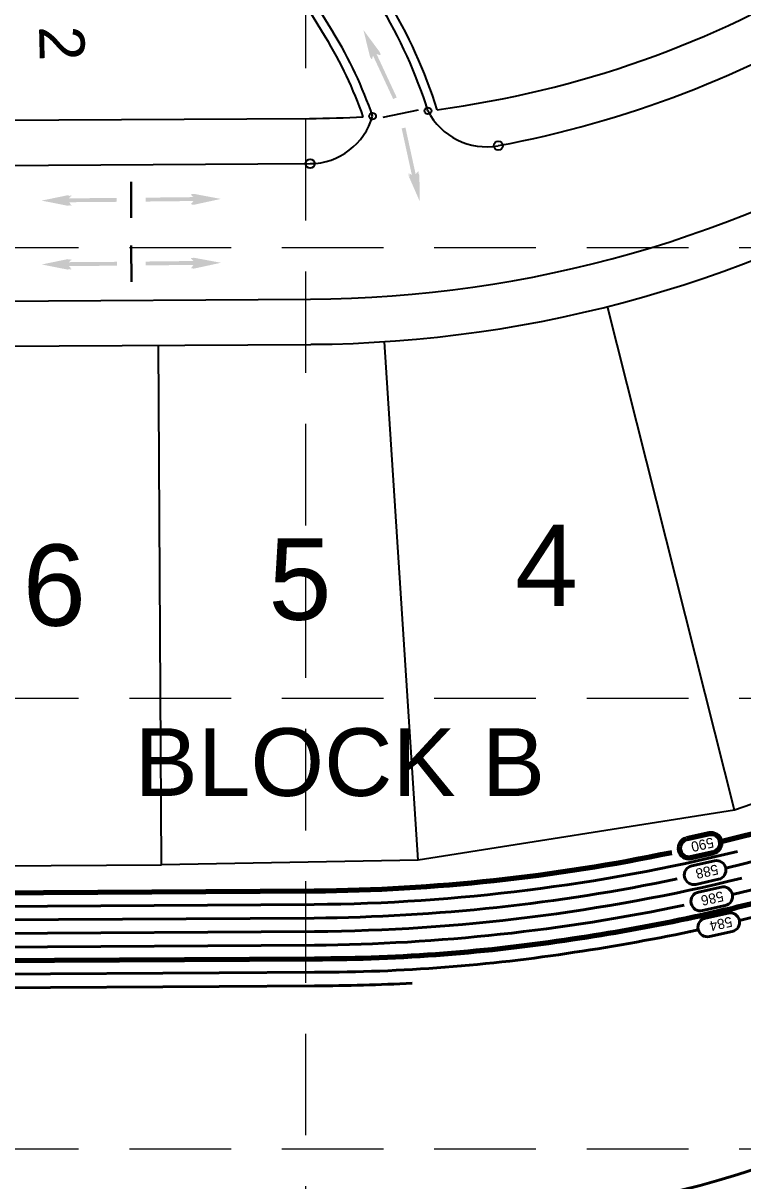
# Model space of a CAD drawing. Header units: inches. Extents: x -5337 to 1057, y 15227 to 19227.
# Drawn here: x -3399.4 to -3240.1, y 16321.9 to 16578.2 of the extents above; entities that cross this region are included whole.
import ezdxf
from ezdxf.enums import TextEntityAlignment as Align

# ---------------------------------------------------------------- set-up
doc = ezdxf.new("R2010")
doc.units = ezdxf.units.IN
doc.header["$LTSCALE"] = 150
doc.header["$MEASUREMENT"] = 0
doc.linetypes.add('HIDDEN', pattern=[0.375, 0.25, -0.125])
for name, color, linetype in [('1 BLOCK NUMBERS', 7, 'Continuous'), ('1 LOT NUMBER', 7, 'Continuous'), ('COMT-MIN', 84, 'Continuous'), ('CONT-MJR', 84, 'Continuous'), ('grid', 7, 'HIDDEN'), ('Level 9', 7, 'Continuous'), ('LOT NUM', 7, 'Continuous'), ('LOTLINE', 7, 'Continuous'), ('PAVING', 7, 'Continuous'), ('ROW', 7, 'Continuous')]:
    doc.layers.add(name, color=color, linetype=linetype)
doc.styles.get("Standard").update_dxf_attribs({"font": 'ARIAL.TTF', "height": 25})
doc.styles.add('Style-ENGINEERING', font='ENGINEERING.shx')

msp = doc.modelspace()

# ---------------------------------------------------------------- hatches: boundary and pattern name
at = {"layer": 'PAVING'}
h = msp.add_hatch(color=256, dxfattribs=at)
edge = h.paths.add_edge_path()
edge.add_line((-3322.17, 16570.27), (-3321.95, 16570.97))
edge.add_line((-3321.95, 16570.97), (-3317.49, 16561.37))
edge.add_line((-3317.49, 16561.37), (-3316.71, 16561.73))
edge.add_line((-3316.71, 16561.73), (-3321.17, 16571.33))
edge.add_line((-3321.17, 16571.33), (-3320.38, 16571.09))
edge.add_line((-3320.38, 16571.09), (-3320.38, 16571.09))
edge.add_ellipse((-3320.57, 16571.6), major_axis=(0.236, -0.508), ratio=0.285714, start_angle=345.5033, end_angle=485.8315)
edge.add_line((-3320.59, 16571.95), (-3320.6, 16571.95))
edge.add_line((-3320.6, 16571.95), (-3324.08, 16576.65))
edge.add_line((-3324.08, 16576.65), (-3322.69, 16570.97))
edge.add_line((-3322.69, 16570.97), (-3322.69, 16570.97))
edge.add_ellipse((-3322.44, 16570.74), major_axis=(0.236, -0.508), ratio=0.285714, start_angle=235.2731, end_angle=377.1827)
edge.add_line((-3322.17, 16570.27), (-3322.17, 16570.27))
edge.add_line((-3322.17, 16570.27), (-3322.17, 16570.27))
edge.add_line((-3322.17, 16570.27), (-3322.17, 16570.27))
h = msp.add_hatch(color=256, dxfattribs=at)
edge = h.paths.add_edge_path()
edge.add_line((-3313.96, 16544.95), (-3313.36, 16544.53))
edge.add_line((-3313.36, 16544.53), (-3315.62, 16554.87))
edge.add_line((-3315.62, 16554.87), (-3314.78, 16555.06))
edge.add_line((-3314.78, 16555.06), (-3312.52, 16544.72))
edge.add_line((-3312.52, 16544.72), (-3312.04, 16545.38))
edge.add_line((-3312.04, 16545.38), (-3312.04, 16545.38))
edge.add_ellipse((-3311.89, 16544.86), major_axis=(-0.119, 0.547), ratio=0.285714, start_angle=-125.8315, end_angle=14.4967, ccw=False)
edge.add_line((-3311.69, 16544.57), (-3311.69, 16544.57))
edge.add_line((-3311.69, 16544.57), (-3311.62, 16538.72))
edge.add_line((-3311.62, 16538.72), (-3313.96, 16544.08))
edge.add_line((-3313.96, 16544.08), (-3313.96, 16544.08))
edge.add_ellipse((-3313.9, 16544.42), major_axis=(-0.119, 0.547), ratio=0.285714, start_angle=-17.1827, end_angle=124.7269, ccw=False)
edge.add_line((-3313.96, 16544.95), (-3313.96, 16544.95))
edge.add_line((-3313.96, 16544.95), (-3313.96, 16544.95))
edge.add_line((-3313.96, 16544.95), (-3313.96, 16544.95))
at = {"layer": 'PAVING', "linetype": 'Continuous', "lineweight": 30}
h = msp.add_hatch(color=256, dxfattribs=at)
edge = h.paths.add_edge_path()
edge.add_line((-3388.72, 16539.9), (-3389.26, 16539.39))
edge.add_line((-3389.26, 16539.39), (-3378.67, 16539.48))
edge.add_line((-3378.67, 16539.48), (-3378.66, 16538.62))
edge.add_line((-3378.66, 16538.62), (-3389.25, 16538.53))
edge.add_line((-3389.25, 16538.53), (-3388.69, 16537.93))
edge.add_line((-3388.69, 16537.93), (-3388.69, 16537.93))
edge.add_ellipse((-3389.23, 16537.88), major_axis=(0.56, 0.004), ratio=0.285714, start_angle=-125.8315, end_angle=14.4967, ccw=False)
edge.add_line((-3389.56, 16537.75), (-3389.56, 16537.75))
edge.add_line((-3389.56, 16537.75), (-3395.3, 16538.89))
edge.add_line((-3395.3, 16538.89), (-3389.57, 16540.07))
edge.add_line((-3389.57, 16540.07), (-3389.57, 16540.07))
edge.add_ellipse((-3389.25, 16539.94), major_axis=(0.56, 0.004), ratio=0.285714, start_angle=-17.1827, end_angle=124.7269, ccw=False)
edge.add_line((-3388.72, 16539.9), (-3388.72, 16539.9))
edge.add_line((-3388.72, 16539.9), (-3388.72, 16539.9))
edge.add_line((-3388.72, 16539.9), (-3388.72, 16539.9))
h = msp.add_hatch(color=256, dxfattribs=at)
edge = h.paths.add_edge_path()
edge.add_line((-3362.23, 16540.15), (-3361.69, 16539.66))
edge.add_line((-3361.69, 16539.66), (-3372.27, 16539.54))
edge.add_line((-3372.27, 16539.54), (-3372.26, 16538.68))
edge.add_line((-3372.26, 16538.68), (-3361.68, 16538.8))
edge.add_line((-3361.68, 16538.8), (-3362.22, 16538.18))
edge.add_line((-3362.22, 16538.18), (-3362.22, 16538.18))
edge.add_ellipse((-3361.68, 16538.15), major_axis=(-0.56, -0.006), ratio=0.285714, start_angle=345.5033, end_angle=485.8315)
edge.add_line((-3361.35, 16538.02), (-3361.35, 16538.02))
edge.add_line((-3361.35, 16538.02), (-3355.64, 16539.26))
edge.add_line((-3355.64, 16539.26), (-3361.38, 16540.34))
edge.add_line((-3361.38, 16540.34), (-3361.38, 16540.34))
edge.add_ellipse((-3361.7, 16540.2), major_axis=(-0.56, -0.006), ratio=0.285714, start_angle=235.2731, end_angle=377.1827)
edge.add_line((-3362.23, 16540.15), (-3362.23, 16540.15))
edge.add_line((-3362.23, 16540.15), (-3362.23, 16540.15))
edge.add_line((-3362.23, 16540.15), (-3362.23, 16540.15))
h = msp.add_hatch(color=256, dxfattribs=at)
edge = h.paths.add_edge_path()
edge.add_line((-3388.7, 16525.76), (-3389.24, 16525.26))
edge.add_line((-3389.24, 16525.26), (-3378.65, 16525.34))
edge.add_line((-3378.65, 16525.34), (-3378.65, 16524.48))
edge.add_line((-3378.65, 16524.48), (-3389.23, 16524.4))
edge.add_line((-3389.23, 16524.4), (-3388.68, 16523.79))
edge.add_line((-3388.68, 16523.79), (-3388.67, 16523.79))
edge.add_ellipse((-3389.22, 16523.75), major_axis=(0.56, 0.004), ratio=0.285714, start_angle=-125.8315, end_angle=14.4967, ccw=False)
edge.add_line((-3389.54, 16523.62), (-3389.54, 16523.62))
edge.add_line((-3389.54, 16523.62), (-3395.28, 16524.75))
edge.add_line((-3395.28, 16524.75), (-3389.56, 16525.93))
edge.add_line((-3389.56, 16525.93), (-3389.56, 16525.93))
edge.add_ellipse((-3389.24, 16525.8), major_axis=(0.56, 0.004), ratio=0.285714, start_angle=-17.1827, end_angle=124.7269, ccw=False)
edge.add_line((-3388.7, 16525.76), (-3388.7, 16525.76))
edge.add_line((-3388.7, 16525.76), (-3388.7, 16525.76))
edge.add_line((-3388.7, 16525.76), (-3388.7, 16525.76))
h = msp.add_hatch(color=256, dxfattribs=at)
edge = h.paths.add_edge_path()
edge.add_line((-3362.22, 16526.01), (-3361.67, 16525.52))
edge.add_line((-3361.67, 16525.52), (-3372.25, 16525.4))
edge.add_line((-3372.25, 16525.4), (-3372.25, 16524.54))
edge.add_line((-3372.25, 16524.54), (-3361.66, 16524.66))
edge.add_line((-3361.66, 16524.66), (-3362.2, 16524.05))
edge.add_line((-3362.2, 16524.05), (-3362.21, 16524.04))
edge.add_ellipse((-3361.66, 16524.01), major_axis=(-0.56, -0.006), ratio=0.285714, start_angle=345.5033, end_angle=485.8315)
edge.add_line((-3361.33, 16523.88), (-3361.33, 16523.89))
edge.add_line((-3361.33, 16523.89), (-3355.62, 16525.13))
edge.add_line((-3355.62, 16525.13), (-3361.37, 16526.2))
edge.add_line((-3361.37, 16526.2), (-3361.36, 16526.2))
edge.add_ellipse((-3361.68, 16526.07), major_axis=(-0.56, -0.006), ratio=0.285714, start_angle=235.2731, end_angle=377.1827)
edge.add_line((-3362.22, 16526.01), (-3362.22, 16526.01))
edge.add_line((-3362.22, 16526.01), (-3362.22, 16526.01))
edge.add_line((-3362.22, 16526.01), (-3362.22, 16526.01))

# ---------------------------------------------------------------- linework, layer by layer
at = {"layer": 'COMT-MIN', "color": 5, "linetype": 'Continuous', "lineweight": 40}
for p, q in [((-3246.39, 16392.75), (-3251.41, 16391.63)), ((-3251.41, 16391.63), (-3251.41, 16391.63)), ((-3246.39, 16392.75), (-3246.39, 16392.75)), ((-3250.5, 16387.53), (-3245.48, 16388.65)), ((-3250.5, 16387.53), (-3250.5, 16387.53)), ((-3244.93, 16386.94), (-3249.95, 16385.82)), ((-3244.93, 16386.94), (-3244.93, 16386.94)), ((-3249.95, 16385.82), (-3249.95, 16385.82)), ((-3523.91, 16381.97), (-3334.98, 16383.07)), ((-3334.98, 16383.07), (-3334.98, 16383.07)), ((-3249.04, 16381.72), (-3244.02, 16382.84)), ((-3249.04, 16381.72), (-3249.04, 16381.72)), ((-3243.38, 16381.19), (-3248.4, 16380.07)), ((-3243.38, 16381.19), (-3243.38, 16381.19)), ((-3539.27, 16378.87), (-3334.96, 16380.07)), ((-3334.96, 16380.07), (-3334.96, 16380.07)), ((-3248.4, 16380.07), (-3248.4, 16380.07)), ((-3523.68, 16375.97), (-3334.94, 16377.07)), ((-3334.94, 16377.07), (-3334.94, 16377.07)), ((-3247.48, 16375.97), (-3242.46, 16377.09)), ((-3247.48, 16375.97), (-3247.48, 16375.97)), ((-3539.12, 16372.88), (-3334.91, 16374.07)), ((-3334.91, 16374.07), (-3334.91, 16374.07)), ((-3356.02, 16367.95), (-3334.87, 16368.07)), ((-3540.34, 16366.87), (-3356.02, 16367.95)), ((-3445.39, 16364.43), (-3356, 16364.95)), ((-3356, 16364.95), (-3334.86, 16365.07))]:
    msp.add_line(p, q, dxfattribs=at)
for centre, radius, start, end in [((-3338.67, 16791.43), 411.37, 283.3222, 301.3651), ((-3338.67, 16791.43), 417.37, 283.3336, 301.3651), ((-3338.67, 16791.43), 423.37, 283.3587, 293.9943), ((-3338.67, 16791.43), 408.37, 270.5177, 283.7968), ((-3250.96, 16389.58), 2.1, 102.5568, 282.5568), ((-3245.94, 16390.7), 2.1, 282.5568, 102.5568), ((-3338.67, 16791.43), 411.37, 270.517, 281.7892), ((-3338.67, 16791.43), 414.37, 270.5164, 283.7309), ((-3244.47, 16384.89), 2.1, 282.5568, 102.5568), ((-3249.5, 16383.77), 2.1, 102.5568, 282.5568), ((-3338.67, 16791.43), 417.37, 270.5157, 281.8265), ((-3242.92, 16379.14), 2.1, 282.5568, 102.5568), ((-3247.94, 16378.02), 2.1, 102.5568, 282.5568), ((-3341.89, 16808.28), 440.53, 278.4216, 282.0444), ((-3338.67, 16791.43), 423.37, 281.8262, 281.8639), ((-3334.82, 16742.62), 374.55, 269.9883, 278.8261), ((-3334.82, 16742.62), 377.55, 269.9883, 273.2672)]:
    msp.add_arc(centre, radius, start, end, dxfattribs=at)
at = {"layer": 'CONT-MJR', "color": 5, "linetype": 'Continuous', "lineweight": 70}
for p, q in [((-3247.52, 16398.7), (-3252.54, 16397.58)), ((-3252.54, 16397.58), (-3252.54, 16397.58)), ((-3247.52, 16398.7), (-3247.52, 16398.7)), ((-3251.63, 16393.48), (-3246.61, 16394.6)), ((-3251.63, 16393.48), (-3251.63, 16393.48)), ((-3429.36, 16385.52), (-3335, 16386.07)), ((-3335, 16386.07), (-3335, 16386.07)), ((-3524.75, 16369.96), (-3334.89, 16371.07))]:
    msp.add_line(p, q, dxfattribs=at)
at = {"layer": 'CONT-MJR', "color": 5, "linetype": 'Continuous', "lineweight": 40}
for p, q in [((-3334.87, 16368.07), (-3334.89, 16368.07)), ((-3334.86, 16365.07), (-3334.89, 16365.07))]:
    msp.add_line(p, q, dxfattribs=at)
at = {"layer": 'CONT-MJR', "color": 5, "linetype": 'Continuous', "lineweight": 70}
for centre, radius, start, end in [((-3338.67, 16791.43), 405.37, 283.3603, 301.3651), ((-3247.07, 16396.65), 2.1, 282.5568, 102.5568), ((-3252.09, 16395.53), 2.1, 102.5568, 282.5568), ((-3338.67, 16791.43), 405.37, 270.5184, 281.795), ((-3338.67, 16791.43), 420.37, 281.8265, 283.9377), ((-3341.89, 16808.28), 437.53, 278.4216, 281.7861), ((-3334.82, 16742.62), 371.55, 269.9883, 278.8261)]:
    msp.add_arc(centre, radius, start, end, dxfattribs=at)
at = {"layer": 'grid', "color": 252, "linetype": 'HIDDEN', "lineweight": 0, "ltscale": 0.6}
for p, q in [((-3336.89, 19121.98), (-3336.89, 15630.29)), ((-5232.14, 16528.48), (952.36, 16528.48)), ((-5232.14, 16428.73), (952.36, 16428.73)), ((-5232.14, 16328.98), (952.36, 16328.98))]:
    msp.add_line(p, q, dxfattribs=at)
at = {"layer": 'Level 9', "linetype": 'Continuous', "lineweight": 40, "extrusion": (0, 0, -1)}
for radius in [247, 253]:
    msp.add_arc((3313.65, 16559.45), radius, 239.8315, 272.1061, dxfattribs=at)
at = {"layer": 'LOTLINE'}
for p, q in [((-3241.92, 16403.92), (-3270.06, 16515.42)), ((-3368.77, 16391.88), (-3369.44, 16506.87)), ((-3311.97, 16392.89), (-3319.45, 16507.65)), ((-3175.03, 16427.45), (-3241.92, 16403.92)), ((-3241.92, 16403.92), (-3311.97, 16392.89)), ((-3518.76, 16391), (-3368.77, 16391.88)), ((-3311.97, 16392.89), (-3368.77, 16391.88))]:
    msp.add_line(p, q, dxfattribs=at)
at = {"layer": 'PAVING'}
for p, q in [((-3362.19, 16627.51), (-3330.76, 16576.1)), ((-3311.98, 16558.93), (-3319.8, 16557.25)), ((-3648.55, 16545.24), (-3335.87, 16547.07)), ((-3606.61, 16515.48), (-3335.78, 16517.07))]:
    msp.add_line(p, q, dxfattribs=at)
at = {"layer": 'PAVING', "linetype": 'Continuous', "lineweight": 30}
for p, q in [((-3375.45, 16535.08), (-3375.49, 16543.08)), ((-3375.43, 16520.94), (-3375.47, 16528.94))]:
    msp.add_line(p, q, dxfattribs=at)
at = {"layer": 'PAVING'}
for centre, radius in [((-3322.05, 16557.59), 0.75), ((-3309.8, 16558.76), 0.75), ((-3294.24, 16551.05), 1), ((-3335.87, 16547.07), 1)]:
    msp.add_circle(centre, radius, dxfattribs=at)
for centre, radius, start, end in [((-3410.95, 16527.07), 106, 17.3958, 31.4419), ((-3337.34, 16782.07), 235, 280.5673, 301.4419), ((-3410.95, 16527.07), 94, 18.9462, 31.4419), ((-3296.87, 16565.31), 14.5, 206.8744, 280.4388), ((-3335.99, 16561.57), 14.5, 270.4505, 344.0526), ((-3337.34, 16782.07), 265, 270.3362, 301.4419), ((-2744.58, 15912.6), 532.5, 127.8488, 170.2308)]:
    msp.add_arc(centre, radius, start, end, dxfattribs=at)
at = {"layer": 'ROW'}
for p, q in [((-3332.46, 16575.06), (-3363.9, 16626.47)), ((-3648.61, 16555.24), (-3336.02, 16557.07)), ((-3606.51, 16505.48), (-3335.72, 16507.07))]:
    msp.add_line(p, q, dxfattribs=at)
for centre, radius, start, end in [((-3337.34, 16782.07), 225, 277.5467, 301.4419), ((-3410.95, 16527.07), 108, 17.2068, 31.4419), ((-3410.95, 16527.07), 92, 19.2876, 31.4419), ((-3337.34, 16782.07), 225, 270.3362, 273.3684), ((-3337.34, 16782.07), 275, 270.3362, 301.4419)]:
    msp.add_arc(centre, radius, start, end, dxfattribs=at)

# ---------------------------------------------------------------- texts
at = {"layer": '1 BLOCK NUMBERS'}
msp.add_text('BLOCK B ', height=15, dxfattribs=at).set_placement((-3374.71, 16414.6), align=Align.MIDDLE_LEFT)
at = {"layer": '1 LOT NUMBER'}
for s, p in [('4', (-3290.55, 16458.12)), ('6', (-3399.49, 16453.78)), ('5', (-3345.12, 16455.1))]:
    msp.add_text(s, height=18, dxfattribs=at).set_placement(p, align=Align.MIDDLE_LEFT)
at = {"layer": 'COMT-MIN', "color": 5, "linetype": 'Continuous', "lineweight": 40, "style": 'Style-ENGINEERING'}
for s, p in [('588', (-3245.35, 16389.79)), ('586', (-3244.18, 16383.85)), ('584', (-3242.25, 16378.22))]:
    msp.add_text(s, height=2.25, rotation=192.5568, dxfattribs=at).set_placement(p, align=Align.TOP_LEFT)
at = {"layer": 'CONT-MJR', "color": 5, "linetype": 'Continuous', "lineweight": 70, "style": 'Style-ENGINEERING'}
msp.add_text('590', height=2.25, rotation=192.5568, dxfattribs=at).set_placement((-3246.35, 16395.76), align=Align.TOP_LEFT)
at = {"layer": 'LOT NUM'}
msp.add_text('TRACT 2', height=10, rotation=271.442, dxfattribs=at).set_placement((-3392.16, 16628.01), align=Align.MIDDLE_LEFT)

doc.saveas('drawing.dxf')
